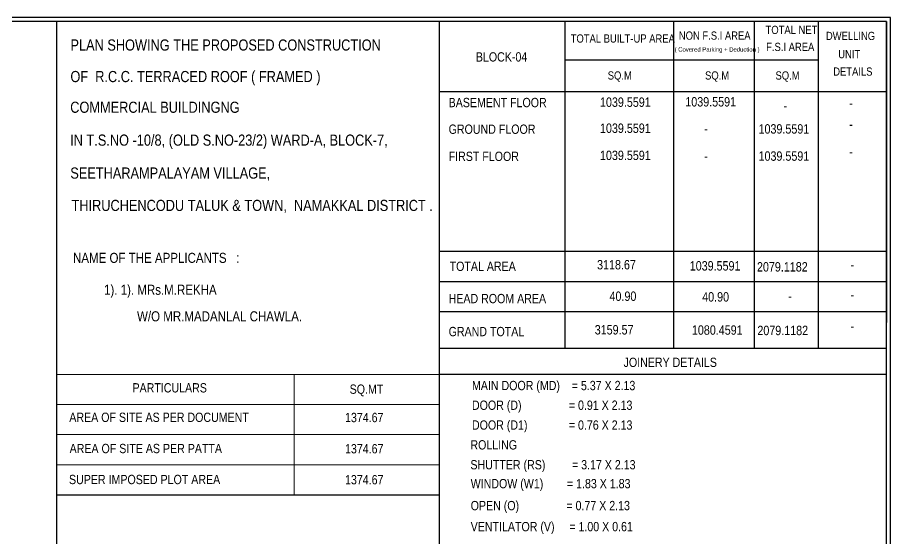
# Model space of a CAD drawing. Header units: metres. Extents: x 0 to 246, y -13 to 116.
# Drawn here: x 146 to 200.3, y 83.1 to 115.6 of the extents above; entities that cross this region are included whole.
import ezdxf

# ---------------------------------------------------------------- set-up
doc = ezdxf.new("R2010")
doc.units = ezdxf.units.M
doc.header["$MEASUREMENT"] = 0
doc.styles.add('STYLE3', font='swissck.ttf', dxfattribs={"height": 0.5})

msp = doc.modelspace()

# ---------------------------------------------------------------- linework, layer by layer
for p, q in [((148.47168, 67.28393), (148.47168, 115.29252)), ((172.28448, 0.00381), (172.28448, 115.29252)), ((172.28448, 8.16107), (172.28448, 115.29252)), ((200.08118, 0.00381), (200.08118, 115.29252)), ((200.08118, 0.00381), (200.08118, 115.29252))]:
    msp.add_line(p, q)
at = {"color": 7}
msp.add_line((148.47168, 85.83791), (172.28448, 85.83791), dxfattribs=at)
for points in [[(-0.25515, -13.07124), (200.34222, -13.07124), (200.34222, 115.55356), (-0.25515, 115.55356)], [(0.00589, -13.07124), (200.08118, -13.07124), (200.08118, 115.29252), (0.00589, 115.29252)]]:
    msp.add_lwpolyline(points, close=True)
for points in [[(200.08118, 115.29252), (172.28448, 115.29252)], [(180.091, 115.29252), (180.091, 99.10143)], [(180.091, 115.29252), (180.091, 94.95329)], [(186.83132, 115.29252), (186.83132, 94.95329)], [(191.85545, 115.29252), (191.85545, 94.95329)], [(195.84306, 115.29252), (195.84306, 94.95329)], [(200.08118, 115.29252), (200.08118, 96.57309)], [(195.84306, 112.88629), (180.091, 112.88629)], [(200.08118, 110.93136), (172.28448, 110.93136)], [(200.08118, 100.9763), (172.28448, 100.9763)], [(200.08118, 99.10143), (172.28448, 99.10143)], [(200.08118, 97.22655), (172.28448, 97.22655)], [(200.08118, 94.95329), (172.28448, 94.95329)], [(200.08118, 93.33322), (172.28448, 93.33322)]]:
    msp.add_lwpolyline(points, dxfattribs=at)
at = {"color": 7, "lineweight": 9}
for points in [[(172.28448, 93.33322), (148.47168, 93.33322)], [(163.25353, 93.33322), (163.25353, 85.83791)], [(172.28448, 91.45835), (148.47168, 91.45835)], [(171.73545, 89.58347), (148.47168, 89.58347)], [(172.28448, 89.58347), (148.47168, 89.58347)], [(171.64904, 87.7086), (148.47168, 87.7086)], [(172.28448, 87.7086), (148.47168, 87.7086)], [(172.02387, 85.83791), (148.47168, 85.83791)]]:
    msp.add_lwpolyline(points, dxfattribs=at)

# ---------------------------------------------------------------- texts
at = {"color": 7, "style": 'STYLE3'}
for s, height, p in [('NON F.S.I AREA', 0.5115292, (187.17449, 114.16834)), ('TOTAL NET ', 0.511529, (192.56825, 114.52391)), ('DWELLING ', 0.511529, (196.32117, 114.14695)), ('PLAN SHOWING THE PROPOSED CONSTRUCTION  ', 0.69265, (149.33019, 113.49192)), ('TOTAL BUILT-UP AREA', 0.5115292, (180.44646, 113.98735)), ('( Covered Parking + Deduction )', 0.2693104, (186.91004, 113.42589)), ('F.S.I AREA', 0.511529, (192.6058, 113.46565)), (' UNIT  ', 0.511529, (196.926, 113.01292)), ('BLOCK-04', 0.577276, (174.54697, 112.80927)), ('DETAILS', 0.511529, (196.77548, 111.9294)), ('OF  R.C.C. TERRACED ROOF ( FRAMED ) ', 0.69265, (149.32566, 111.52898)), ('SQ.M', 0.511529, (182.75042, 111.68575)), ('SQ.M', 0.511529, (188.80394, 111.68575)), ('SQ.M', 0.511529, (193.18597, 111.68575)), (' COMMERCIAL BUILDINGNG', 0.69265, (149.09428, 109.61752)), ('BASEMENT FLOOR  ', 0.5772757, (172.85342, 109.96803)), ('1039.5591', 0.582851, (182.26828, 109.98994)), ('1039.5591', 0.582851, (187.57534, 110.01107)), ('-', 0.58285, (193.69017, 109.76406)), ('-', 0.58285, (197.7776, 109.92789)), ('GROUND FLOOR  ', 0.5772757, (172.85342, 108.30875)), ('1039.5591', 0.582851, (182.26828, 108.36759)), ('1039.5591', 0.582851, (192.13078, 108.32348)), ('-', 0.58285, (197.7776, 108.61308)), (' IN T.S.NO -10/8, (OLD S.NO-23/2) WARD-A, BLOCK-7, ', 0.69265, (149.09, 107.57069)), ('-', 0.58285, (188.75845, 108.32896)), ('FIRST FLOOR ', 0.5772757, (172.85342, 106.61911)), ('1039.5591', 0.582851, (182.26828, 106.67796)), ('1039.5591', 0.582851, (192.13078, 106.63385)), ('-', 0.58285, (197.7776, 106.89811)), ('-', 0.58285, (188.75845, 106.63933)), ('SEETHARAMPALAYAM VILLAGE, ', 0.69265, (149.31889, 105.52113)), ('THIRUCHENCODU TALUK & TOWN,  NAMAKKAL DISTRICT .', 0.69265, (149.39488, 103.50695)), ('NAME OF THE APPLICANTS   :', 0.6254147, (149.48784, 100.27553)), ('TOTAL AREA ', 0.5772757, (172.9146, 99.77254)), ('3118.67', 0.582851, (182.08715, 99.87026)), ('1039.5591', 0.582851, (187.85193, 99.80016)), ('2079.1182', 0.582851, (192.03303, 99.73813)), ('-', 0.58285, (197.85303, 99.86724)), ('1). 1). MRs.M.REKHA', 0.6254147, (151.41633, 98.29071)), ('HEAD ROOM AREA', 0.5772757, (172.85342, 97.7649)), ('40.90', 0.582851, (182.86023, 97.90889)), ('40.90', 0.582851, (188.62582, 97.86856)), ('-', 0.58285, (193.98019, 97.90889)), ('-', 0.58285, (197.85303, 97.99578)), ('W/O MR.MADANLAL CHAWLA.', 0.6254147, (153.46865, 96.63638)), ('GRAND TOTAL ', 0.5772757, (172.85342, 95.71126)), ('3159.57', 0.582851, (181.94141, 95.81995)), ('1080.4591', 0.582851, (187.98621, 95.80336)), ('2079.1182', 0.582851, (192.05811, 95.77755)), ('-', 0.58285, (197.85303, 96.04634)), ('JOINERY DETAILS', 0.5772757, (183.73692, 93.79672)), ('MAIN DOOR (MD)    = 5.37 X 2.13', 0.5772757, (174.30451, 92.35177)), ('PARTICULARS', 0.5772757, (153.1861, 92.21022)), ('SQ.MT', 0.577276, (166.6964, 92.12578)), ('DOOR (D)                = 0.91 X 2.13', 0.5772757, (174.30451, 91.12618)), (' AREA OF SITE AS PER DOCUMENT ', 0.5772757, (149.07252, 90.37511)), ('1374.67', 0.577276, (166.4085, 90.36136)), ('DOOR (D1)              = 0.76 X 2.13', 0.5772757, (174.30451, 89.89197)), ('ROLLING ', 0.577276, (174.20814, 88.6582)), ('AREA OF SITE AS PER PATTA', 0.5772757, (149.27565, 88.43045)), ('1374.67', 0.577276, (166.4085, 88.4167)), ('SHUTTER (RS)         = 3.17 X 2.13', 0.5772757, (174.20814, 87.42136)), ('SUPER IMPOSED PLOT AREA', 0.5772757, (149.23671, 86.50274)), ('1374.67', 0.577276, (166.4085, 86.48899)), ('WINDOW (W1)        = 1.83 X 1.83', 0.5772757, (174.22451, 86.24538)), ('OPEN (O)                = 0.77 X 2.13', 0.5772757, (174.22451, 84.87833)), ('VENTILATOR (V)     = 1.00 X 0.61', 0.5772757, (174.22451, 83.56987))]:
    msp.add_text(s, height=height, dxfattribs=at).set_placement(p)

doc.saveas('drawing.dxf')
